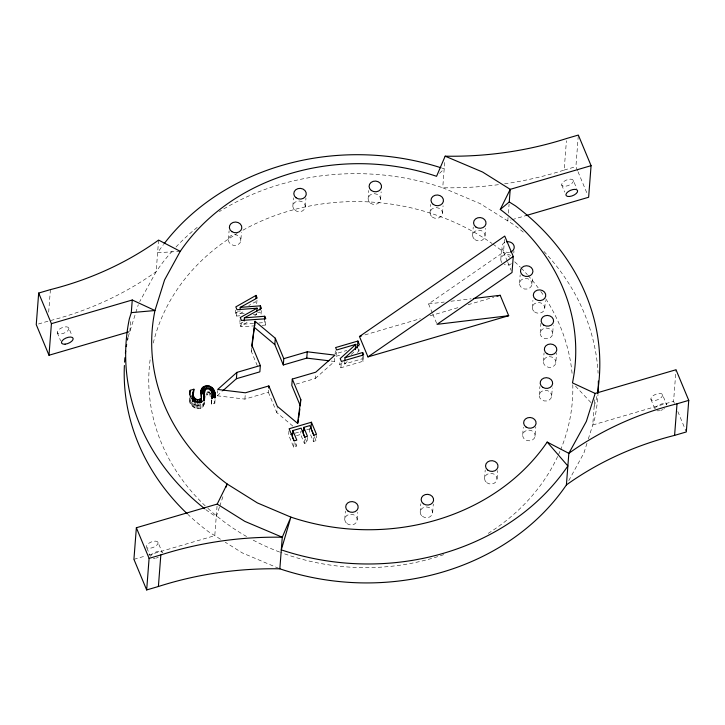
<?xml version="1.0" encoding="UTF-8"?>
<svg xmlns="http://www.w3.org/2000/svg" width="725" height="725" viewBox="0 0 725 725"><rect width="100%" height="100%" fill="white"/><g stroke="black" fill="none" stroke-linecap="round" stroke-linejoin="round"><path stroke-width="0.54" stroke-dasharray="3.62 2.72" d="M204.242 402.855C203.163 413.948 186.624 407.033 189.678 397.672M211.591 400.064L211.265 404.278L214.817 403.236L214.419 398.65M48.675 312.176L50.406 289.619M129.838 331.579L130.781 319.317M158.594 240.084L156.156 271.667L139.698 301.673M189.624 399.774L189.787 397.663M189.932 401.514L190.167 398.36M190.612 403.508L190.938 399.294M191.418 405.094L191.663 401.94M192.37 406.308L192.696 402.094M193.466 407.242L193.792 403.028M200.562 404.604L197.001 405.982L194.771 405.03L194.925 402.919M194.744 407.985L195.07 403.771M195.469 405.511L195.632 403.399M196.04 408.438L196.439 403.173M197.001 405.982L197.245 402.819M197.445 408.655L197.852 403.39M198.632 405.81L198.795 403.707M198.868 408.619L199.194 404.414M200.209 408.356L200.535 404.151M202.03 407.568L202.438 402.303M203.335 406.408L203.653 402.194M204.078 404.849L204.323 401.686M206.344 392.868L206.181 394.971L207.722 394.835L210.44 396.403M207.722 394.835L208.048 390.621M211.274 393.639L208.755 392.37L208.918 390.258M209.181 395.333L209.507 391.128M210.522 395.352L210.685 393.249M211.265 404.278L211.899 399.602M214.817 403.236L215.135 398.605M228.429 239.295L229.073 230.876M268.513 390.141L268.35 392.252L244.896 399.112L217.192 395.778L217.6 390.512M217.047 506.177L214.781 535.657L146.867 555.54M240.818 240.791A6.244 5.374 4.4 0 0 232.145 235.054A6.244 5.374 4.4 0 0 230.894 244.289A6.244 5.374 4.4 0 0 240.818 240.791L241.461 232.372M239.866 315.783L236.513 316.046L235.326 313.2L235.571 310.046M236.513 316.046L236.912 310.78M244.225 313.345L239.748 313.689L239.993 310.536M255.345 325.779L240.972 326.757L239.757 323.848L240.084 319.634M240.972 326.757L241.371 321.492M253.542 323.413L243.908 324.166L244.071 322.063M244.896 399.112L245.295 393.856M257.312 365.717L251.358 351.435L251.602 348.272M256.985 300.141L256.668 304.355L255.562 301.709L248.82 305.542M254.756 315.52L256.632 314.478L256.786 312.375M261.326 310.554L261 314.768L259.903 312.149L257.665 312.321M261.979 325.326L265.296 325.099L264.244 322.571L264.489 319.417M265.296 325.099L265.703 319.834M292.855 426.092L276.841 412.661L277.249 407.396M292.837 206.226L293.48 197.807M305.307 206.489L305.959 198.07M288.967 430.868L288.65 435.082L293.697 447.207L296.335 446.437L296.661 442.232M293.697 447.207L294.105 441.942M307.382 437.329L306.983 442.594L304.346 443.365L300.639 434.465L300.884 431.303M304.346 443.365L304.672 439.151M309.629 428.738L309.385 431.901L313.363 441.452L316 440.682L316.399 435.417M296.072 384.132L315.257 378.513L315.665 373.248M313.363 441.452L313.689 437.238M315.257 378.513L334.47 361.449L334.714 358.286M335.358 350.728L335.122 353.882L346.804 350.465M336.201 355.241L336.445 352.087M363.606 355.966L363.198 361.231L340.895 367.765L339.69 364.874L339.853 362.763M340.895 367.765L341.303 362.5M362.355 356.718L362.192 358.821L344.538 363.995L344.692 361.884M368.11 198.94L368.762 190.521M344.737 519.463L345.381 511.043M357.343 352.459L358.947 351.018L359.265 346.804M380.589 199.203L381.151 191.835M357.208 519.725L357.769 512.357M430.034 212.869L430.677 204.441M444.679 162.5L442.73 187.766L480.158 203.625L513.971 224.795A237.256 204.432 4.4 0 1 523.677 232.435M442.504 213.132L443.075 205.764M420.174 512.194L420.826 503.766M432.653 512.457L433.296 504.029M472.6 235.426L473.244 226.998M485.07 235.688L485.632 228.312M500.83 259.024L501.809 246.391M484.581 478.391L485.224 469.963M507.346 261.299L503.522 252.119L504.509 239.286M508.044 217.582L507.79 220.926L511.025 219.983M508.388 213.123L509.077 204.205M513.808 253.034L513.962 250.932M497.042 478.98L497.694 470.561M519.517 283.276L520.16 274.857M531.96 284.254A6.244 5.374 4.4 0 0 522.997 278.88A6.244 5.374 4.4 0 0 522.254 288.16A6.244 5.374 4.4 0 0 531.96 284.254L532.522 276.887M532.331 307.735L532.902 300.368M522.725 434.61L523.296 427.243M540.197 332.829L540.923 323.35M544.801 307.998L545.372 300.63M535.077 436.368A6.244 5.374 4.4 0 0 526.567 430.451A6.244 5.374 4.4 0 0 525.054 439.649A6.244 5.374 4.4 0 0 535.077 436.368L535.802 426.889M539.246 395.016L539.898 386.597M543.406 361.422L544.049 352.993M504.546 183.842A333.527 287.372 4.4 0 0 564.168 170.076L566.424 140.75M552.613 334.026A6.244 5.374 4.4 0 0 543.777 328.498A6.244 5.374 4.4 0 0 542.817 337.759A6.244 5.374 4.4 0 0 552.613 334.026L553.266 325.607M551.653 396.367A6.244 5.374 4.4 0 0 542.898 390.73A6.244 5.374 4.4 0 0 541.802 399.983A6.244 5.374 4.4 0 0 551.653 396.367L552.305 387.938M555.83 362.618A6.244 5.374 4.4 0 0 546.985 357.09A6.244 5.374 4.4 0 0 546.025 366.352A6.244 5.374 4.4 0 0 555.83 362.618L556.555 353.147M577.598 170.728L575.904 166.641L578.332 135.058M594.672 399.738L592.733 425.004L673.579 401.333L676.008 369.75M251.358 351.435L251.802 348.181M211.655 402.756L211.827 399.566M128.198 336.79L138.294 304.69M594.183 406.054L596.158 399.801A237.256 204.432 4.4 0 0 597.201 394.337M586.978 443.292L583.933 452.971L568.536 481.047M588.328 438.987L594.699 418.751A237.256 204.432 4.4 0 0 597.989 394.436M219.403 507.21L216.24 516.707L210.06 512.838A237.256 204.432 4.4 0 1 205.592 509.421M219.757 506.15L223.635 494.541M439.613 173.311L444.189 168.816A237.256 204.432 4.4 0 0 442.096 168.118M339.69 364.874L342.164 362.627M351.235 354.407L355.35 350.664M344.538 363.995L348.535 360.388M217.192 395.778L222.203 391.328M432.381 313.109L428.557 303.929L503.522 252.119M235.326 313.2L239.178 311.016M239.757 323.848L243.509 321.764M239.748 313.689L244.452 311.097M243.908 324.166L248.657 321.556M38.38 324.012L47.977 321.202A309.802 266.927 4.4 0 0 156.156 271.667A237.256 204.432 4.4 0 1 172.867 250.397M564.168 170.076L575.904 166.641M512.104 219.666L526.114 215.561M364.902 334.914L420.282 318.701M430.052 315.837L458.282 307.572M468.06 304.718L493.807 297.178M336.119 356.292L341.466 354.733M295.021 433.215L301.392 431.348M306.702 429.789L309.883 428.856M296.498 435.671L300.639 434.465M133.926 559.328L145.788 555.857M428.557 303.929L444.235 302.044M450.95 301.237L471.096 298.809M258.897 322.987L264.244 322.571M253.279 314.741L256.632 314.478M180.253 251.339L157.615 252.717A237.256 204.432 4.4 0 1 163.497 244.533M331.144 361.041L334.47 361.449M207.432 392.107L208.755 392.37M278.799 568.373L242.413 552.957L225.257 542.218M220.5 539.237L208.601 531.787A237.256 204.432 4.4 0 1 188.02 514.514M194.137 404.378L194.771 405.03M575.469 386.09L592.688 404.459M578.024 171.743L587.368 194.191M673.579 401.333L674.431 403.381M677.83 411.537L685.895 430.931M573.348 180.489A6.244 2.9 -22.6 0 1 565.301 186.28A6.244 2.9 -22.6 0 1 563.95 181.413A6.244 2.9 -22.6 0 1 573.348 180.489L576.747 188.654M662.532 394.772A6.244 2.9 -22.6 0 1 654.485 400.572A6.244 2.9 -22.6 0 1 653.134 395.696A6.244 2.9 -22.6 0 1 662.532 394.772L666.783 404.976A6.244 2.9 -22.6 0 0 661.717 403.925A6.244 2.9 -22.6 0 0 655.536 407.749M561.712 184.966L564.684 192.107M650.896 399.248L655.146 409.453M507.772 262.314L511.17 270.479M432.807 314.133L437.057 324.338M357.797 348.272L358.947 351.018M362.192 358.821L363.198 361.231M314.315 436.64L316 440.682M305.334 438.634L306.983 442.594M294.74 442.622L296.335 446.437M268.35 392.252L276.841 412.661M68.884 328.18A6.244 2.9 -22.6 0 1 60.828 333.971A6.244 2.9 -22.6 0 1 59.477 329.105A6.244 2.9 -22.6 0 1 68.884 328.18L71.857 335.322M158.068 542.463A6.244 2.9 -22.6 0 1 150.021 548.254A6.244 2.9 -22.6 0 1 148.67 543.388A6.244 2.9 -22.6 0 1 158.068 542.463L162.309 552.668A6.244 2.9 -22.6 0 0 156.228 551.906A6.244 2.9 -22.6 0 0 150.637 556.619M57.248 332.657L60.646 340.822M146.858 547.964L150.256 556.12M664.544 408.528A6.244 2.9 -22.6 0 1 663.683 409.09M662.741 409.598A6.244 2.9 -22.6 0 1 660.72 410.377M659.705 410.622A6.244 2.9 -22.6 0 1 657.004 410.74M655.101 408.936A6.244 2.9 -22.6 0 1 655.228 408.356M498.419 184.685A333.527 287.372 4.4 0 1 442.73 187.766A237.256 204.432 4.4 0 0 219.376 211.6M175.958 247.044A237.256 204.432 4.4 0 1 199.176 225.801M543.922 251.448A237.256 204.432 4.4 0 1 598.098 373.275M572.786 384.694A212.198 182.836 4.4 0 1 560.787 449.355M559.936 451.403A212.198 182.836 4.4 0 1 558.123 455.472M557.661 456.478A212.198 182.836 4.4 0 1 486.511 534.434M443.745 554.643A212.198 182.836 4.4 0 1 280.647 552.432M279.614 552.042A212.198 182.836 4.4 0 1 251.502 539.246M246.591 536.527A212.198 182.836 4.4 0 1 206.045 506.648M205.229 505.878A212.198 182.836 4.4 0 1 150.501 357.081M153.247 343.052A212.198 182.836 4.4 0 1 237.021 233.604M242.92 230.188A212.198 182.836 4.4 0 1 491.994 243.446M492.9 244.089A212.198 182.836 4.4 0 1 509.702 257.284M514.732 261.807A212.198 182.836 4.4 0 1 520.36 267.253M521.139 268.042A212.198 182.836 4.4 0 1 527.329 274.63M528.09 275.482A212.198 182.836 4.4 0 1 538.149 287.816M540.814 291.459A212.198 182.836 4.4 0 1 543.986 296.072M545.816 298.872A212.198 182.836 4.4 0 1 572.215 374.78M158.277 557.289A6.244 2.9 -22.6 0 1 156.256 558.06M155.241 558.313A6.244 2.9 -22.6 0 1 153.356 558.495M509.512 252.336A6.244 5.374 4.4 0 1 502.108 248.711A6.244 5.374 4.4 0 1 505.479 242.114M511.361 263.673A6.244 5.374 4.4 0 1 504.292 264.489M501.863 262.613A6.244 5.374 4.4 0 1 502.706 255.753A6.244 5.374 4.4 0 1 510.708 255.436M346.958 523.631A6.244 5.374 4.4 0 0 357.108 520.659A6.244 5.374 4.4 0 0 348.843 514.496A6.244 5.374 4.4 0 0 346.958 523.631M422.394 516.363A6.244 5.374 4.4 0 0 432.553 513.391A6.244 5.374 4.4 0 0 424.288 507.219A6.244 5.374 4.4 0 0 422.394 516.363M486.647 482.614A6.244 5.374 4.4 0 0 496.915 479.914A6.244 5.374 4.4 0 0 488.868 473.534A6.244 5.374 4.4 0 0 486.647 482.614M534.552 311.904A6.244 5.374 4.4 0 0 544.711 308.932A6.244 5.374 4.4 0 0 536.446 302.769A6.244 5.374 4.4 0 0 534.552 311.904M474.821 239.594A6.244 5.374 4.4 0 0 484.971 236.613A6.244 5.374 4.4 0 0 476.706 230.45A6.244 5.374 4.4 0 0 474.821 239.594M432.254 217.038A6.244 5.374 4.4 0 0 442.413 214.065A6.244 5.374 4.4 0 0 434.148 207.894A6.244 5.374 4.4 0 0 432.254 217.038M370.33 203.109A6.244 5.374 4.4 0 0 380.489 200.136A6.244 5.374 4.4 0 0 372.224 193.974A6.244 5.374 4.4 0 0 370.33 203.109M295.057 210.395A6.244 5.374 4.4 0 0 305.207 207.422A6.244 5.374 4.4 0 0 296.951 201.26A6.244 5.374 4.4 0 0 295.057 210.395"/><path stroke-width="1.09" d="M204.287 390.983L204.015 400.717C203.915 396.548 202.121 388.509 208.211 388.518C212.325 389.407 213.123 394.563 211.754 397.962L215.298 396.919C216.286 391.228 211.528 384.187 205.238 386.062C197.789 388.228 203.145 397.3 200.725 402.493M193.657 392.379L193.901 389.225L190.186 390.313C186.225 401.396 206.344 408.61 204.495 394.4M526.114 215.561L588.637 197.254L591.074 165.672L578.332 135.058L566.606 138.493A333.527 287.372 4.4 0 1 445.159 156.183L436.559 176.302A212.198 182.836 4.4 0 0 180.253 251.339L158.594 240.084A309.802 266.927 4.4 0 1 50.406 289.619L38.679 293.054L36.25 324.637L48.992 355.25L128.76 331.896M48.992 355.25L51.421 323.667L38.679 293.054M204.713 508.733A237.256 204.432 4.4 0 1 129.331 318.882L131.297 312.629L132.267 299.996L154.96 310.527A212.198 182.836 4.4 0 0 227.152 483.992L257.393 502.923L290.87 517.115A212.198 182.836 4.4 0 0 547.176 442.078L568.844 453.333A309.802 266.927 4.4 0 1 677.023 403.798L688.75 400.363L676.008 369.75L595.162 393.421L572.469 382.891A212.198 182.836 4.4 0 0 500.277 209.425L510.219 189.343L591.074 165.672M226.1 487.155L227.152 483.992L217.21 504.074L136.363 527.746L133.926 559.328L146.667 589.942L158.394 586.507A333.527 287.372 4.4 0 1 279.841 568.817A237.256 204.432 4.4 0 0 566.406 484.916A309.802 266.927 4.4 0 1 674.594 435.381L686.321 431.946L688.75 400.363M146.667 589.942L149.096 558.359L136.363 527.746M158.394 586.507L160.832 554.924A333.527 287.372 4.4 0 1 282.27 537.234L290.87 517.115L281.291 549.867A237.256 204.432 4.4 0 0 567.865 465.967L547.176 442.078M189.859 394.518L190.186 390.313M193.049 392.923L192.651 400.988L193.049 392.923L193.901 389.225M193.321 391.128L192.56 399.239M193.185 401.523L193.14 394.672M194.3 402.275L194.626 398.061L193.584 396.258M195.007 401.868L195.252 398.714L194.626 398.061M195.714 402.348L195.958 399.194L195.252 398.714M197.245 402.819L197.49 399.665L195.958 399.194M198.877 402.656L199.112 399.493L201.052 398.288M199.946 403.209L200.263 398.995M200.861 393.43L201.106 390.267M201.006 393.575L201.333 389.361M201.178 396.412L201.731 388.509M201.532 396.095L201.052 402.411L200.861 400.626M201.251 394.826L201.831 394.056L202.311 387.739M201.831 394.056L202.592 393.385L203.082 387.068M202.592 393.385L203.562 392.823L204.051 386.507M203.752 398.532L204.242 392.216M204.359 394.183L204.677 389.968M205.238 386.062L204.749 392.379L203.562 392.823M204.477 399.692L204.722 396.539M206.344 388.953L206.589 385.8M207.676 388.953L207.921 385.791M208.999 389.207L209.244 386.053M210.223 390.784L210.549 386.57M211.356 392.578L211.763 387.322M212.072 396.412L212.307 393.249M211.981 398.551L212.144 396.439M212.797 388.256L212.307 394.572L213.848 397.046L214.337 390.73M212.144 398.052L212.38 394.889M213.168 395.714L213.657 389.397M214.5 397.599L214.899 392.334M214.917 398.125L215.243 393.92M215.216 397.554L215.37 395.451M240.075 309.475L240.238 307.373L257.148 298.038L256.052 295.392L235.815 306.883L236.993 309.729L257.112 308.161L256.868 311.324M223.037 390.585L236.404 378.713L236.885 372.396L260.338 365.527L251.847 345.118L255.082 321.275L275.301 338.249L283.792 358.657L283.312 364.974L306.766 358.105L328.923 360.778M244.153 321.012L244.398 317.849L261.48 308.451L260.393 305.832L240.238 307.373M255.807 298.546L256.052 295.392M251.947 347.103L255.082 321.275M260.067 310.037L260.393 305.832M260.338 365.527L259.858 371.843L236.404 378.713M264.489 319.417L264.734 316.254L244.398 317.849M268.676 388.038L268.839 385.936L245.376 392.796L217.681 389.461L236.885 372.396M283.312 364.974L274.82 344.565L275.301 338.249M292.293 379.066L291.803 385.383L300.295 405.792L300.784 399.475L292.293 379.066L315.747 372.197L334.95 355.132L307.255 351.788L283.792 358.657M279.841 568.817L282.27 537.234L244.842 521.375L217.21 504.074M292.846 430.568L296.815 440.12L294.187 440.891L289.13 428.765L311.433 422.231L316.481 434.366L313.853 435.136L309.874 425.584L303.766 427.369L307.463 436.278L304.826 437.048L301.129 428.149L292.846 430.568L292.356 436.885L293.951 440.709M306.766 358.105L307.255 351.788M303.766 427.369L303.277 433.686L304.926 437.646M311.433 422.231L310.952 428.548L313.898 435.625M344.774 360.833L345.018 357.679L359.428 344.701L357.905 341.04L335.603 347.565L336.608 349.976L355.839 344.348L355.431 349.613M357.905 341.04L357.416 347.357L355.295 347.973M362.437 355.667L362.681 352.504L345.018 357.679M500.277 209.425L509.249 201.976L510.219 189.343L482.587 172.042L445.159 156.183M508.696 315.71L367.965 356.908L359.464 336.509L504.754 236.078L513.255 256.487L512.013 272.518L437.057 324.338L508.696 315.71L500.196 295.302L473.334 298.537M566.406 484.916L568.844 453.333L586.362 421.388L595.162 393.421M674.594 435.381L677.023 403.798M300.784 399.475L297.549 423.318L277.331 406.344L268.839 385.936M297.948 423.128L298.383 419.875M298.682 417.709L299.86 409.045M203.797 397.3L204.196 396.285M180.253 251.339L164.584 279.913L154.96 310.527L131.297 312.629M355.839 344.348L340.179 358.558L341.384 361.449L363.678 354.915L362.681 352.504M367.965 356.908L513.255 256.487M257.112 308.161L240.247 317.532L241.452 320.441L265.785 318.782L264.734 316.254M51.421 323.667L132.267 299.996M359.464 336.509L361.639 335.865M496.997 296.244L500.196 295.302M190.63 396.358L193.412 395.542M290.77 434.456L292.891 433.831M302.452 431.04L304.572 430.414M149.096 558.359L160.832 554.924M197.49 399.665L199.112 399.493M509.249 201.976L515.43 205.846A237.256 204.432 4.4 0 1 597.382 393.231M254.593 327.591L274.82 344.565M164.176 243.645A237.256 204.432 4.4 0 1 441.045 167.783M187.222 513.753A237.256 204.432 4.4 0 1 124.392 365.491M124.573 362.147A237.256 204.432 4.4 0 1 124.927 357.697M125.389 353.247A237.256 204.432 4.4 0 1 125.661 351.027M126.286 346.604A237.256 204.432 4.4 0 1 126.639 344.402M127.437 340.016A237.256 204.432 4.4 0 1 127.872 337.832M598.352 381.078A237.256 204.432 4.4 0 1 598.062 393.322M506.503 241.824A6.244 5.374 4.4 0 1 513.907 245.449A6.244 5.374 4.4 0 1 510.536 252.046M569.542 196.484A6.244 2.9 -22.6 0 0 577.598 190.693A6.244 2.9 -22.6 0 0 568.192 191.618A6.244 2.9 -22.6 0 0 569.542 196.484M65.078 344.176A6.244 2.9 -22.6 0 0 73.125 338.385A6.244 2.9 -22.6 0 0 63.727 339.309A6.244 2.9 -22.6 0 0 65.078 344.176M423.373 503.73A6.244 5.374 4.4 0 0 433.523 500.757A6.244 5.374 4.4 0 0 425.267 494.586A6.244 5.374 4.4 0 0 423.373 503.73M543.795 325.126A6.244 5.374 4.4 0 0 553.592 321.392A6.244 5.374 4.4 0 0 544.747 315.864A6.244 5.374 4.4 0 0 543.795 325.126M526.024 427.016A6.244 5.374 4.4 0 0 536.047 423.735A6.244 5.374 4.4 0 0 527.546 417.817A6.244 5.374 4.4 0 0 526.024 427.016M542.771 387.349A6.244 5.374 4.4 0 0 552.631 383.733A6.244 5.374 4.4 0 0 543.877 378.097A6.244 5.374 4.4 0 0 542.771 387.349M487.617 469.981A6.244 5.374 4.4 0 0 497.885 467.281A6.244 5.374 4.4 0 0 489.837 460.901A6.244 5.374 4.4 0 0 487.617 469.981M547.003 353.718A6.244 5.374 4.4 0 0 556.8 349.985A6.244 5.374 4.4 0 0 547.964 344.457A6.244 5.374 4.4 0 0 547.003 353.718M433.224 204.405A6.244 5.374 4.4 0 0 443.383 201.432A6.244 5.374 4.4 0 0 435.118 195.261A6.244 5.374 4.4 0 0 433.224 204.405M296.027 197.762A6.244 5.374 4.4 0 0 306.186 194.789A6.244 5.374 4.4 0 0 297.921 188.627A6.244 5.374 4.4 0 0 296.027 197.762M523.223 275.527A6.244 5.374 4.4 0 0 532.929 271.621A6.244 5.374 4.4 0 0 523.967 266.247A6.244 5.374 4.4 0 0 523.223 275.527M475.79 226.961A6.244 5.374 4.4 0 0 485.94 223.98A6.244 5.374 4.4 0 0 477.684 217.817A6.244 5.374 4.4 0 0 475.79 226.961M535.521 299.271A6.244 5.374 4.4 0 0 545.68 296.298A6.244 5.374 4.4 0 0 537.415 290.136A6.244 5.374 4.4 0 0 535.521 299.271M371.309 190.476A6.244 5.374 4.4 0 0 381.459 187.503A6.244 5.374 4.4 0 0 373.194 181.341A6.244 5.374 4.4 0 0 371.309 190.476M347.928 510.998A6.244 5.374 4.4 0 0 358.087 508.026A6.244 5.374 4.4 0 0 349.822 501.863A6.244 5.374 4.4 0 0 347.928 510.998M231.873 231.656A6.244 5.374 4.4 0 0 241.788 228.157A6.244 5.374 4.4 0 0 233.124 222.421A6.244 5.374 4.4 0 0 231.873 231.656"/></g></svg>
